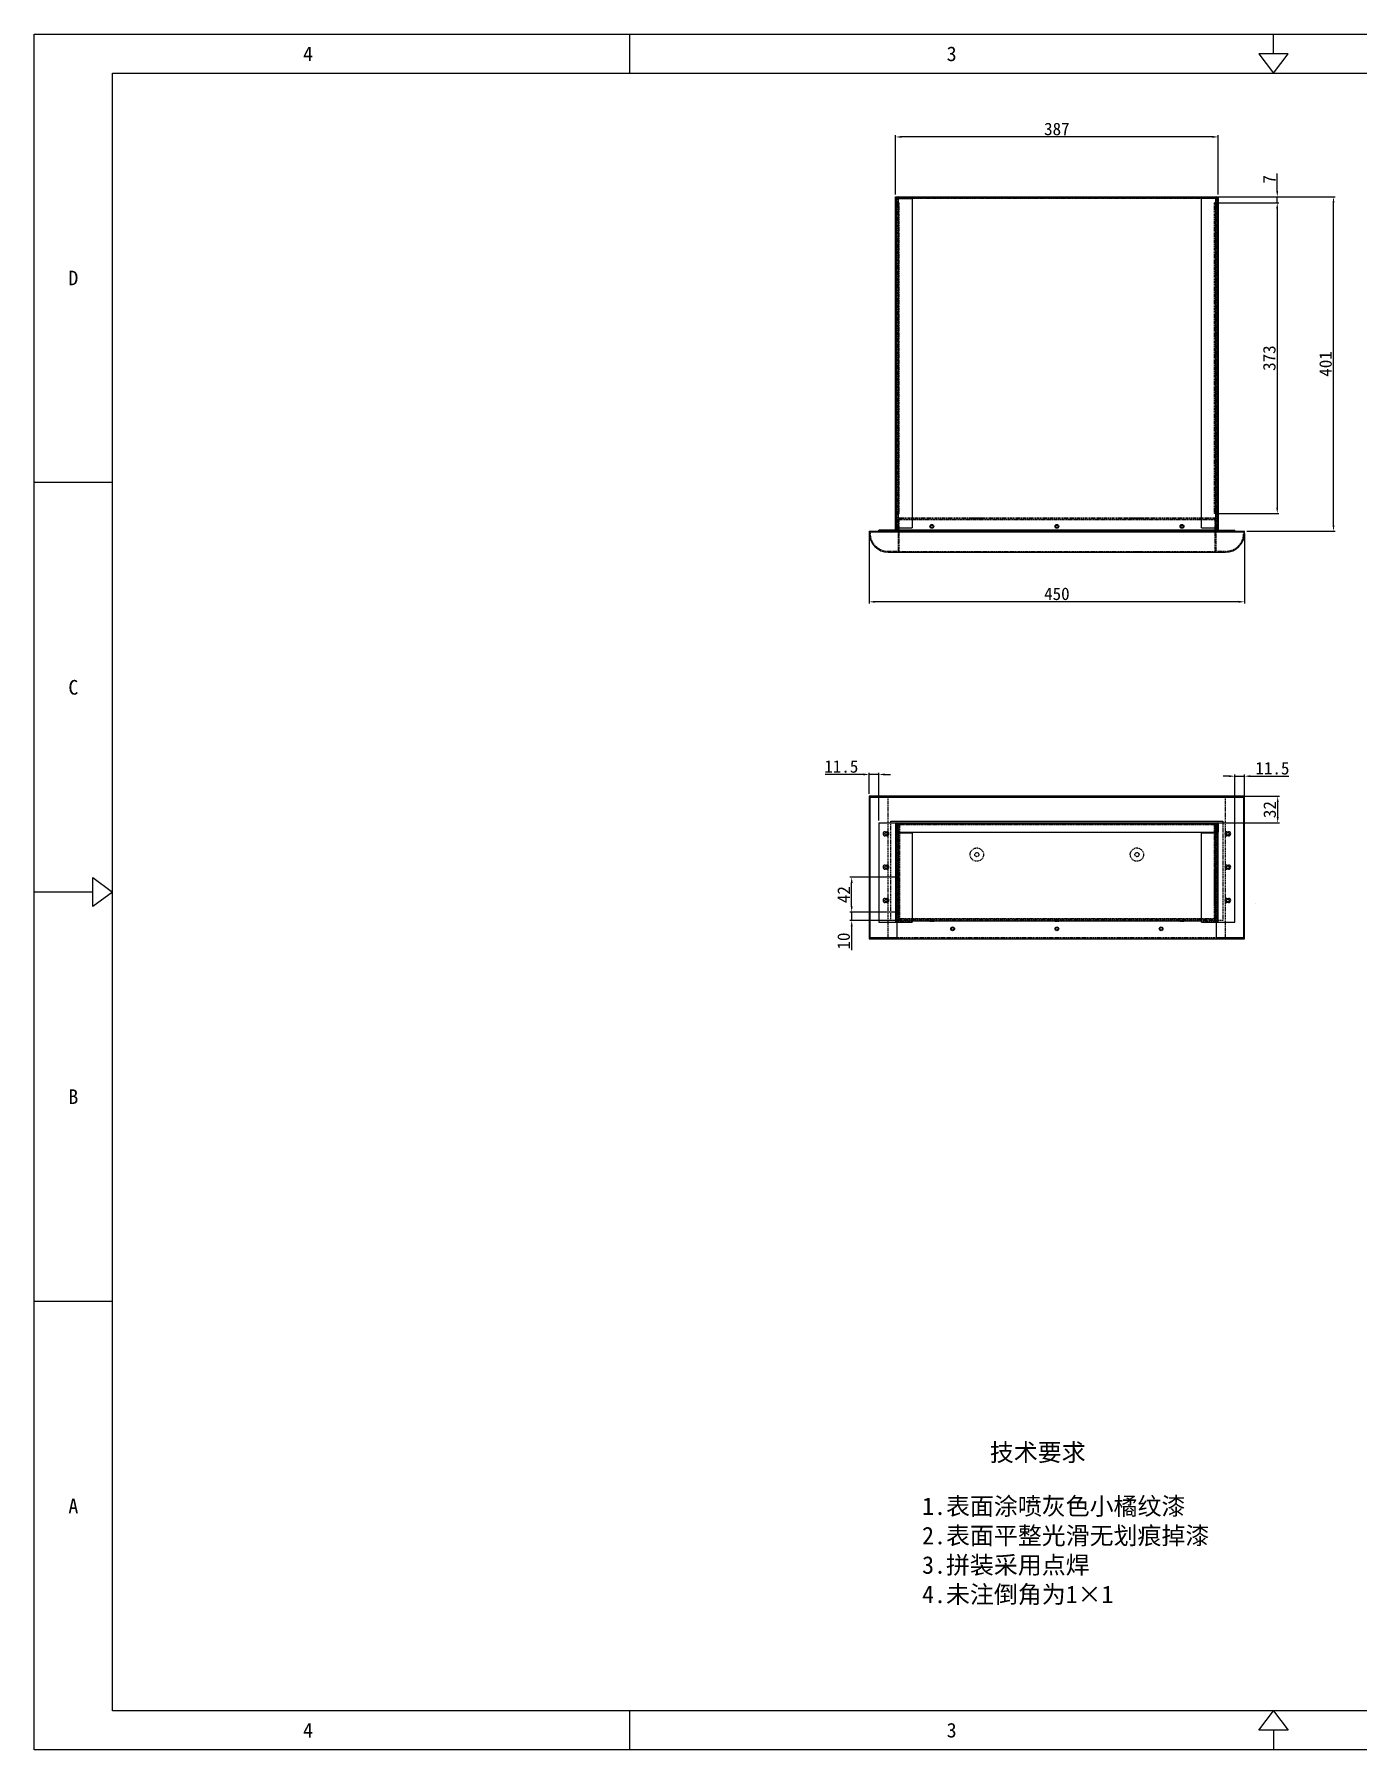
# Model space of a CAD drawing. Header units: millimetres. Extents: x 13106 to 40242, y 18888 to 28426.
# Drawn here: x 21144 to 22731, y 18888 to 20946 of the extents above; entities that cross this region are included whole.
import ezdxf
from ezdxf.enums import TextEntityAlignment as Align

# ---------------------------------------------------------------- set-up
doc = ezdxf.new("R2010")
doc.units = ezdxf.units.MM
doc.header["$PDSIZE"] = -1
doc.linetypes.add('HIDDEN', pattern=[1.905, 1.27, -0.635])
for name, color, linetype in [('02___PRT_ALL_AXES', 7, 'Continuous'), ('DEFAULT_2', 8, 'HIDDEN'), ('print', 30, 'Continuous')]:
    doc.layers.add(name, color=color, linetype=linetype)
doc.layers.add('dim', color=2, linetype='Continuous', lineweight=9)
doc.styles.add('Dartop', font='')
doc.styles.add('hzHT', font='simhei.ttf')
doc.styles.get('Dartop').set_extended_font_data('FangSong_GB2312')
doc.dimstyles.new('3', dxfattribs={"dimtxt": 15, "dimasz": 7, "dimexe": 2, "dimexo": 3, "dimgap": 2, "dimtad": 1, "dimzin": 9, "dimdsep": 46, "dimtxsty": 'Standard', "dimcen": 1, "dimadec": 1, "dimazin": 2, "dimtfac": 0.5, "dimtmove": 0, "dimatfit": 3, "dimfxl": 0, "dimtolj": 1, "dimlwd": 9, "dimlwe": 9, "dimarcsym": 0})

# ---------------------------------------------------------------- blocks, each defined once
blk = doc.blocks.new('*D328')
at = {"layer": 'Defpoints', "color": 0, "lineweight": 9, "transparency": 16777216}
for p in [(22176.7, 20823.3), (22176.7, 20751.4), (22563.7, 20751.4)]:
    blk.add_point(p, dxfattribs=at)
at = {"layer": 'dim', "color": 0, "lineweight": 9, "transparency": 16777216}
for p, q in [((22176.7, 20754.4), (22176.7, 20825.3)), ((22556.7, 20823.3), (22183.7, 20823.3)), ((22563.7, 20754.4), (22563.7, 20825.3))]:
    blk.add_line(p, q, dxfattribs=at)
for points in [[(22183.7, 20824.5), (22183.7, 20822.2), (22176.7, 20823.3)], [(22556.7, 20824.5), (22556.7, 20822.2), (22563.7, 20823.3)]]:
    blk.add_solid(points, dxfattribs=at)
at = {"layer": 'dim', "color": 0, "lineweight": 9, "transparency": 16777216, "insert": (22370.2, 20832.8), "char_height": 15, "attachment_point": 5}
blk.add_mtext('\\A1;387', dxfattribs=at)
blk = doc.blocks.new('*D329')
at = {"layer": 'Defpoints', "color": 0, "lineweight": 9, "transparency": 16777216}
for p in [(22563.7, 20751.4), (22702, 20751.4), (22595.2, 20350.4)]:
    blk.add_point(p, dxfattribs=at)
at = {"layer": 'dim', "color": 0, "lineweight": 9, "transparency": 16777216}
for p, q in [((22566.7, 20751.4), (22704, 20751.4)), ((22702, 20357.4), (22702, 20744.4)), ((22598.2, 20350.4), (22704, 20350.4))]:
    blk.add_line(p, q, dxfattribs=at)
for points in [[(22700.8, 20744.4), (22703.1, 20744.4), (22702, 20751.4)], [(22700.8, 20357.4), (22703.1, 20357.4), (22702, 20350.4)]]:
    blk.add_solid(points, dxfattribs=at)
at = {"layer": 'dim', "color": 0, "lineweight": 9, "transparency": 16777216, "insert": (22692.5, 20550.9), "char_height": 15, "attachment_point": 5, "rotation": 90}
blk.add_mtext('\\A1;401', dxfattribs=at)
blk = doc.blocks.new('*D330')
at = {"layer": 'Defpoints', "color": 0, "lineweight": 9, "transparency": 16777216}
for p in [(22145.2, 20350.4), (22595.2, 20350.4), (22145.2, 20265.5)]:
    blk.add_point(p, dxfattribs=at)
at = {"layer": 'dim', "color": 0, "lineweight": 9, "transparency": 16777216}
for p, q in [((22145.2, 20347.4), (22145.2, 20263.5)), ((22595.2, 20347.4), (22595.2, 20263.5)), ((22588.2, 20265.5), (22152.2, 20265.5))]:
    blk.add_line(p, q, dxfattribs=at)
for points in [[(22152.2, 20266.7), (22152.2, 20264.3), (22145.2, 20265.5)], [(22588.2, 20266.7), (22588.2, 20264.3), (22595.2, 20265.5)]]:
    blk.add_solid(points, dxfattribs=at)
at = {"layer": 'dim', "color": 0, "lineweight": 9, "transparency": 16777216, "insert": (22370.2, 20275), "char_height": 15, "attachment_point": 5}
blk.add_mtext('\\A1;450', dxfattribs=at)
blk = doc.blocks.new('*D333')
at = {"layer": 'Defpoints', "color": 0, "lineweight": 9, "transparency": 16777216}
for p in [(22581.3, 20032.1), (22635, 20032.1), (22578.6, 20000.1)]:
    blk.add_point(p, dxfattribs=at)
at = {"layer": 'dim', "color": 0, "lineweight": 9, "transparency": 16777216}
for p, q in [((22584.3, 20032.1), (22637, 20032.1)), ((22635, 20007.1), (22635, 20025.1)), ((22581.6, 20000.1), (22637, 20000.1))]:
    blk.add_line(p, q, dxfattribs=at)
for points in [[(22633.9, 20025.1), (22636.2, 20025.1), (22635, 20032.1)], [(22633.9, 20007.1), (22636.2, 20007.1), (22635, 20000.1)]]:
    blk.add_solid(points, dxfattribs=at)
at = {"layer": 'dim', "color": 0, "lineweight": 9, "transparency": 16777216, "insert": (22625.5, 20016.1), "char_height": 15, "attachment_point": 5, "rotation": 90}
blk.add_mtext('\\A1;32', dxfattribs=at)
blk = doc.blocks.new('*D334')
at = {"layer": 'Defpoints', "color": 0, "lineweight": 9, "transparency": 16777216}
for p in [(22595.2, 20056.2), (22583.7, 19992.2), (22595.2, 19990.7)]:
    blk.add_point(p, dxfattribs=at)
at = {"layer": 'dim', "color": 0, "lineweight": 9, "transparency": 16777216}
for p, q in [((22576.7, 20056.2), (22569.7, 20056.2)), ((22583.7, 19995.2), (22583.7, 20058.2)), ((22583.7, 20056.2), (22595.2, 20056.2)), ((22595.2, 19993.7), (22595.2, 20058.2)), ((22602.2, 20056.2), (22648.2, 20056.2))]:
    blk.add_line(p, q, dxfattribs=at)
for points in [[(22576.7, 20057.4), (22576.7, 20055.1), (22583.7, 20056.2)], [(22602.2, 20057.4), (22602.2, 20055.1), (22595.2, 20056.2)]]:
    blk.add_solid(points, dxfattribs=at)
at = {"layer": 'dim', "color": 0, "lineweight": 9, "transparency": 16777216, "insert": (22628.7, 20065.7), "char_height": 15, "attachment_point": 5}
blk.add_mtext('\\A1;11.5', dxfattribs=at)
blk = doc.blocks.new('*D335')
at = {"layer": 'Defpoints', "color": 0, "lineweight": 9, "transparency": 16777216}
for p in [(22145.2, 20058.3), (22145.2, 20032.1), (22156.7, 20000.1)]:
    blk.add_point(p, dxfattribs=at)
at = {"layer": 'dim', "color": 0, "lineweight": 9, "transparency": 16777216}
for p, q in [((22138.2, 20058.3), (22092.2, 20058.3)), ((22145.2, 20035.1), (22145.2, 20060.3)), ((22156.7, 20058.3), (22145.2, 20058.3)), ((22156.7, 20003.1), (22156.7, 20060.3)), ((22163.7, 20058.3), (22170.7, 20058.3))]:
    blk.add_line(p, q, dxfattribs=at)
for points in [[(22138.2, 20059.5), (22138.2, 20057.1), (22145.2, 20058.3)], [(22163.7, 20059.5), (22163.7, 20057.1), (22156.7, 20058.3)]]:
    blk.add_solid(points, dxfattribs=at)
at = {"layer": 'dim', "color": 0, "lineweight": 9, "transparency": 16777216, "insert": (22111.7, 20067.8), "char_height": 15, "attachment_point": 5}
blk.add_mtext('\\A1;11.5', dxfattribs=at)
blk = doc.blocks.new('*D342')
at = {"layer": 'Defpoints', "color": 0, "lineweight": 9, "transparency": 16777216}
for p in [(22559.2, 20751.4), (22634.5, 20751.4), (22559.2, 20744.4)]:
    blk.add_point(p, dxfattribs=at)
at = {"layer": 'dim', "color": 0, "lineweight": 9, "transparency": 16777216}
for p, q in [((22634.5, 20758.4), (22634.5, 20779.4)), ((22562.2, 20751.4), (22636.5, 20751.4)), ((22634.5, 20744.4), (22634.5, 20751.4)), ((22562.2, 20744.4), (22636.5, 20744.4)), ((22634.5, 20737.4), (22634.5, 20730.4))]:
    blk.add_line(p, q, dxfattribs=at)
for points in [[(22633.3, 20758.4), (22635.6, 20758.4), (22634.5, 20751.4)], [(22633.3, 20737.4), (22635.6, 20737.4), (22634.5, 20744.4)]]:
    blk.add_solid(points, dxfattribs=at)
at = {"layer": 'dim', "color": 0, "lineweight": 9, "transparency": 16777216, "insert": (22625, 20772.4), "char_height": 15, "attachment_point": 5, "rotation": 90}
blk.add_mtext('\\A1;7', dxfattribs=at)
blk = doc.blocks.new('*D343')
at = {"layer": 'Defpoints', "color": 0, "lineweight": 9, "transparency": 16777216}
for p in [(22559.2, 20744.4), (22559.2, 20371.4), (22634.5, 20371.4)]:
    blk.add_point(p, dxfattribs=at)
at = {"layer": 'dim', "color": 0, "lineweight": 9, "transparency": 16777216}
for p, q in [((22562.2, 20744.4), (22636.5, 20744.4)), ((22634.5, 20737.4), (22634.5, 20378.4)), ((22562.2, 20371.4), (22636.5, 20371.4))]:
    blk.add_line(p, q, dxfattribs=at)
for points in [[(22633.3, 20737.4), (22635.6, 20737.4), (22634.5, 20744.4)], [(22633.3, 20378.4), (22635.6, 20378.4), (22634.5, 20371.4)]]:
    blk.add_solid(points, dxfattribs=at)
at = {"layer": 'dim', "color": 0, "lineweight": 9, "transparency": 16777216, "insert": (22625, 20557.9), "char_height": 15, "attachment_point": 5, "rotation": 90}
blk.add_mtext('\\A1;373', dxfattribs=at)
blk = doc.blocks.new('*D344')
at = {"layer": 'Defpoints', "color": 0, "lineweight": 9, "transparency": 16777216}
for p in [(22124.1, 19893.1), (22180.7, 19893.1), (22178.2, 19883.1)]:
    blk.add_point(p, dxfattribs=at)
at = {"layer": 'dim', "color": 0, "lineweight": 9, "transparency": 16777216}
for p, q in [((22124.1, 19900.1), (22124.1, 19907.1)), ((22177.7, 19893.1), (22122.1, 19893.1)), ((22124.1, 19893.1), (22124.1, 19883.1)), ((22175.2, 19883.1), (22122.1, 19883.1)), ((22124.1, 19876.1), (22124.1, 19847.6))]:
    blk.add_line(p, q, dxfattribs=at)
for points in [[(22123, 19900.1), (22125.3, 19900.1), (22124.1, 19893.1)], [(22123, 19876.1), (22125.3, 19876.1), (22124.1, 19883.1)]]:
    blk.add_solid(points, dxfattribs=at)
at = {"layer": 'dim', "color": 0, "lineweight": 9, "transparency": 16777216, "insert": (22114.6, 19858.4), "char_height": 15, "attachment_point": 5, "rotation": 90}
blk.add_mtext('\\A1;10', dxfattribs=at)
blk = doc.blocks.new('*D345')
at = {"layer": 'Defpoints', "color": 0, "lineweight": 9, "transparency": 16777216}
for p in [(22124.1, 19935.1), (22181.2, 19935.1), (22181.2, 19893.1)]:
    blk.add_point(p, dxfattribs=at)
at = {"layer": 'dim', "color": 0, "lineweight": 9, "transparency": 16777216}
for p, q in [((22178.2, 19935.1), (22122.1, 19935.1)), ((22124.1, 19900.1), (22124.1, 19928.1)), ((22178.2, 19893.1), (22122.1, 19893.1))]:
    blk.add_line(p, q, dxfattribs=at)
for points in [[(22123, 19928.1), (22125.3, 19928.1), (22124.1, 19935.1)], [(22123, 19900.1), (22125.3, 19900.1), (22124.1, 19893.1)]]:
    blk.add_solid(points, dxfattribs=at)
at = {"layer": 'dim', "color": 0, "lineweight": 9, "transparency": 16777216, "insert": (22114.6, 19914.1), "char_height": 15, "attachment_point": 5, "rotation": 90}
blk.add_mtext('\\A1;42', dxfattribs=at)

msp = doc.modelspace()

# ---------------------------------------------------------------- linework, layer by layer
at = {"color": 0}
for p, q in [((21858.071, 20899.705), (21858.071, 20946.488)), ((22629.993, 20923.097), (22629.993, 20946.488)), ((21237.516, 18934.813), (21237.516, 20899.705)), ((21237.516, 20899.705), (24022.47, 20899.705)), ((21237.516, 20408.482), (21143.949, 20408.482)), ((21214.124, 19917.259), (21143.949, 19917.259)), ((21237.516, 19426.036), (21143.949, 19426.036)), ((24022.47, 18934.813), (21237.516, 18934.813)), ((21858.071, 18888.03), (21858.071, 18934.813)), ((22629.993, 18911.422), (22629.993, 18888.03))]:
    msp.add_line(p, q, dxfattribs=at)
at = {"color": 3, "linetype": 'Continuous'}
for p, q in [((22176.725, 20352.434), (22176.725, 20751.434)), ((22178.725, 20751.153), (22178.725, 20751.434)), ((22179.725, 20750.434), (22560.725, 20750.434)), ((22561.725, 20751.153), (22561.725, 20751.434)), ((22563.725, 20751.434), (22563.725, 20352.434)), ((22145.225, 20350.434), (22595.225, 20350.434)), ((22178.725, 20351.434), (22178.725, 20354.434)), ((22561.725, 20351.434), (22178.725, 20351.434)), ((22561.725, 20351.434), (22561.725, 20354.434)), ((22145.225, 20032.109), (22145.225, 19861.109)), ((22595.225, 20032.109), (22145.225, 20032.109)), ((22595.225, 19861.109), (22595.225, 20032.109)), ((22171.225, 20000.109), (22171.225, 20002.109)), ((22171.225, 20002.109), (22569.225, 20002.109)), ((22176.725, 19999.109), (22176.725, 19989.109)), ((22178.725, 19999.109), (22178.725, 19988.109)), ((22561.725, 19988.109), (22561.725, 19999.109)), ((22563.725, 19999.109), (22563.725, 19989.109)), ((22569.225, 20002.109), (22569.225, 20000.109)), ((22178.725, 19861.109), (22178.725, 19881.109)), ((22543.725, 19882.109), (22196.725, 19882.109)), ((22561.725, 19861.109), (22561.725, 19881.109)), ((22178.725, 19862.109), (22145.225, 19862.109)), ((22145.225, 19861.109), (22595.225, 19861.109)), ((22595.225, 19862.109), (22561.725, 19862.109))]:
    msp.add_line(p, q, dxfattribs=at)
at = {"color": 7, "linetype": 'Continuous'}
for p, q in [((22176.725, 20751.434), (22563.725, 20751.434)), ((22177.725, 20352.434), (22177.725, 20751.434)), ((22177.725, 20749.434), (22196.725, 20749.434)), ((22179.725, 20751.434), (22179.725, 20750.434)), ((22179.725, 20749.434), (22179.725, 20354.434)), ((22196.725, 20751.434), (22196.725, 20750.434)), ((22196.725, 20749.434), (22196.725, 20354.434)), ((22543.725, 20751.434), (22543.725, 20750.434)), ((22543.725, 20354.434), (22543.725, 20749.434)), ((22562.725, 20749.434), (22543.725, 20749.434)), ((22560.725, 20751.434), (22560.725, 20750.434)), ((22560.725, 20354.434), (22560.725, 20749.434)), ((22562.725, 20352.434), (22562.725, 20751.434)), ((22145.225, 20350.434), (22145.225, 20347.894)), ((22145.225, 20349.434), (22595.225, 20349.434)), ((22156.725, 20350.434), (22156.725, 20351.434)), ((22176.725, 20351.434), (22156.725, 20351.434)), ((22176.725, 20352.434), (22178.725, 20352.434)), ((22176.725, 20350.434), (22176.725, 20351.434)), ((22177.725, 20354.434), (22196.725, 20354.434)), ((22178.725, 20351.434), (22178.725, 20350.434)), ((22543.725, 20354.434), (22562.725, 20354.434)), ((22561.725, 20352.434), (22563.725, 20352.434)), ((22561.725, 20351.434), (22561.725, 20350.434)), ((22563.725, 20351.434), (22583.725, 20351.434)), ((22563.725, 20350.434), (22563.725, 20351.434)), ((22583.725, 20350.434), (22583.725, 20351.434)), ((22595.225, 20347.894), (22595.225, 20350.434)), ((22168.085, 20325.034), (22572.365, 20325.034)), ((22145.225, 20031.109), (22595.225, 20031.109)), ((22146.225, 19862.109), (22146.225, 20032.109)), ((22594.225, 19862.109), (22594.225, 20032.109)), ((22156.725, 20000.109), (22156.725, 19881.109)), ((22156.725, 20000.109), (22583.725, 20000.109)), ((22164.225, 19989.609), (22166.225, 19989.609)), ((22176.725, 20000.109), (22176.725, 19999.109)), ((22176.725, 19999.109), (22563.725, 19999.109)), ((22176.725, 19989.109), (22176.725, 19881.109)), ((22176.725, 19989.109), (22177.725, 19989.109)), ((22177.725, 19999.109), (22177.725, 19881.109)), ((22177.725, 19988.109), (22196.725, 19988.109)), ((22178.725, 20000.109), (22178.725, 19999.109)), ((22178.725, 19989.109), (22561.725, 19989.109)), ((22179.725, 19988.109), (22179.725, 19881.109)), ((22196.725, 19988.109), (22196.725, 19881.109)), ((22543.725, 19988.109), (22562.725, 19988.109)), ((22543.725, 19881.109), (22543.725, 19988.109)), ((22560.725, 19881.109), (22560.725, 19988.109)), ((22561.725, 20000.109), (22561.725, 19999.109)), ((22562.725, 19881.109), (22562.725, 19999.109)), ((22563.725, 19989.109), (22562.725, 19989.109)), ((22563.725, 19999.109), (22563.725, 20000.109)), ((22563.725, 19881.109), (22563.725, 19989.109)), ((22583.725, 19881.109), (22583.725, 20000.109)), ((22166.225, 19984.609), (22164.225, 19984.609)), ((22164.225, 19949.609), (22166.225, 19949.609)), ((22166.225, 19944.609), (22164.225, 19944.609)), ((22164.225, 19909.609), (22166.225, 19909.609)), ((22166.225, 19904.609), (22164.225, 19904.609)), ((22156.725, 19881.109), (22196.725, 19881.109)), ((22543.725, 19881.109), (22583.725, 19881.109))]:
    msp.add_line(p, q, dxfattribs=at)
at = {"color": 0}
for points in [[(22629.993, 20899.705), (22647.536, 20923.097), (22612.449, 20923.097), (22629.993, 20899.705)], [(21237.516, 19917.259), (21214.124, 19899.716), (21214.124, 19934.803), (21237.516, 19917.259)], [(22629.993, 18934.813), (22647.536, 18911.422), (22612.449, 18911.422), (22629.993, 18934.813)]]:
    msp.add_lwpolyline(points, close=True, dxfattribs=at)
at = {"color": 7, "linetype": 'Continuous'}
for centre in [(22220.225, 20356.034), (22370.225, 20356.034), (22520.225, 20356.034)]:
    msp.add_circle(centre, 1.5, dxfattribs=at)
for centre, radius, start, end in [((22179.725, 20749.434), 2, 90, 180), ((22560.725, 20749.434), 2, 0, 90), ((22168.085, 20347.894), 22.86, 180, 270), ((22176.725, 20352.434), 1, 270, 0), ((22563.725, 20352.434), 1, 180, 270), ((22572.365, 20347.894), 22.86, 270, 0), ((22164.225, 19987.109), 2.5, 90, 270), ((22166.225, 19987.109), 2.5, 270, 90), ((22164.225, 19947.109), 2.5, 90, 270), ((22166.225, 19947.109), 2.5, 270, 90), ((22164.225, 19907.109), 2.5, 90, 270), ((22166.225, 19907.109), 2.5, 270, 90)]:
    msp.add_arc(centre, radius, start, end, dxfattribs=at)
at = {"color": 3, "linetype": 'Continuous'}
for centre, radius, start, end in [((22179.725, 20749.434), 1, 90, 180), ((22560.725, 20749.434), 1, 0, 90), ((22176.725, 20352.434), 2, 270, 0), ((22563.725, 20352.434), 2, 180, 270), ((22177.725, 19999.109), 1, 0, 180), ((22562.725, 19999.109), 1, 0, 180)]:
    msp.add_arc(centre, radius, start, end, dxfattribs=at)
at = {"layer": '02___PRT_ALL_AXES', "color": 8, "linetype": 'HIDDEN'}
for p, q in [((22177.725, 20353.784), (22177.725, 20358.284)), ((22177.725, 20358.284), (22178.725, 20358.284)), ((22178.725, 20353.784), (22178.725, 20358.284)), ((22282.225, 20366.034), (22266.225, 20366.034)), ((22266.225, 20365.034), (22266.225, 20366.034)), ((22282.225, 20365.034), (22266.225, 20365.034)), ((22282.225, 20365.034), (22282.225, 20366.034)), ((22474.225, 20366.034), (22458.225, 20366.034)), ((22458.225, 20365.034), (22458.225, 20366.034)), ((22474.225, 20365.034), (22458.225, 20365.034)), ((22474.225, 20365.034), (22474.225, 20366.034)), ((22561.725, 20358.284), (22562.725, 20358.284)), ((22561.725, 20353.784), (22561.725, 20358.284)), ((22562.725, 20353.784), (22562.725, 20358.284)), ((22163.725, 20350.434), (22163.725, 20349.434)), ((22166.725, 20350.434), (22163.725, 20350.434)), ((22166.725, 20349.434), (22163.725, 20349.434)), ((22166.725, 20350.434), (22166.725, 20349.434)), ((22178.725, 20356.034), (22177.725, 20356.034)), ((22177.725, 20353.784), (22178.725, 20353.784)), ((22247.475, 20351.434), (22242.975, 20351.434)), ((22242.975, 20350.434), (22242.975, 20351.434)), ((22243.725, 20350.434), (22242.975, 20350.434)), ((22246.725, 20350.434), (22243.725, 20350.434)), ((22243.725, 20350.434), (22243.725, 20349.434)), ((22246.725, 20349.434), (22243.725, 20349.434)), ((22245.225, 20351.434), (22245.225, 20350.434)), ((22247.475, 20350.434), (22246.725, 20350.434)), ((22246.725, 20350.434), (22246.725, 20349.434)), ((22247.475, 20350.434), (22247.475, 20351.434)), ((22372.475, 20351.434), (22367.975, 20351.434)), ((22367.975, 20350.434), (22367.975, 20351.434)), ((22368.725, 20350.434), (22367.975, 20350.434)), ((22371.725, 20350.434), (22368.725, 20350.434)), ((22368.725, 20350.434), (22368.725, 20349.434)), ((22371.725, 20349.434), (22368.725, 20349.434)), ((22370.225, 20351.434), (22370.225, 20350.434)), ((22372.475, 20350.434), (22371.725, 20350.434)), ((22371.725, 20350.434), (22371.725, 20349.434)), ((22372.475, 20350.434), (22372.475, 20351.434)), ((22497.475, 20351.434), (22492.975, 20351.434)), ((22492.975, 20350.434), (22492.975, 20351.434)), ((22493.725, 20350.434), (22492.975, 20350.434)), ((22496.725, 20350.434), (22493.725, 20350.434)), ((22493.725, 20350.434), (22493.725, 20349.434)), ((22496.725, 20349.434), (22493.725, 20349.434)), ((22495.225, 20351.434), (22495.225, 20350.434)), ((22497.475, 20350.434), (22496.725, 20350.434)), ((22496.725, 20350.434), (22496.725, 20349.434)), ((22497.475, 20350.434), (22497.475, 20351.434)), ((22561.725, 20353.784), (22562.725, 20353.784)), ((22571.725, 20351.434), (22578.725, 20351.434)), ((22571.725, 20350.434), (22571.725, 20351.434)), ((22578.725, 20350.434), (22571.725, 20350.434)), ((22573.725, 20350.434), (22573.725, 20349.434)), ((22576.725, 20349.434), (22573.725, 20349.434)), ((22574.225, 20350.434), (22574.225, 20351.434)), ((22576.225, 20350.434), (22576.225, 20351.434)), ((22576.725, 20350.434), (22576.725, 20349.434)), ((22578.725, 20350.434), (22578.725, 20351.434)), ((22271.725, 20326.034), (22276.725, 20326.034)), ((22271.725, 20326.034), (22271.725, 20325.034)), ((22271.725, 20325.034), (22276.725, 20325.034)), ((22276.725, 20326.034), (22276.725, 20325.034)), ((22463.725, 20326.034), (22468.725, 20326.034)), ((22463.725, 20326.034), (22463.725, 20325.034)), ((22463.725, 20325.034), (22468.725, 20325.034)), ((22468.725, 20326.034), (22468.725, 20325.034)), ((22177.725, 19940.859), (22177.725, 19945.359)), ((22178.725, 19945.359), (22177.725, 19945.359)), ((22178.725, 19940.859), (22177.725, 19940.859)), ((22178.725, 19940.859), (22178.725, 19945.359)), ((22561.725, 19945.359), (22562.725, 19945.359)), ((22561.725, 19940.86), (22561.725, 19945.359)), ((22561.725, 19943.109), (22562.725, 19943.109)), ((22561.725, 19940.859), (22562.725, 19940.859)), ((22562.725, 19940.86), (22562.725, 19945.359)), ((22217.975, 19883.109), (22217.975, 19882.109)), ((22217.975, 19883.109), (22222.475, 19883.109)), ((22217.975, 19882.109), (22222.475, 19882.109)), ((22222.475, 19883.109), (22222.475, 19882.109)), ((22367.975, 19883.109), (22372.475, 19883.109)), ((22367.975, 19883.109), (22367.975, 19882.109)), ((22367.975, 19882.109), (22372.475, 19882.109)), ((22372.475, 19883.109), (22372.475, 19882.109)), ((22517.975, 19883.109), (22522.475, 19883.109)), ((22517.975, 19883.109), (22517.975, 19882.109)), ((22517.975, 19882.109), (22522.475, 19882.109)), ((22522.475, 19883.109), (22522.475, 19882.109))]:
    msp.add_line(p, q, dxfattribs=at)
at = {"layer": '02___PRT_ALL_AXES', "color": 7, "linetype": 'Continuous'}
for p, q in [((22574.225, 19989.609), (22576.225, 19989.609)), ((22576.225, 19984.609), (22574.225, 19984.609)), ((22574.225, 19949.609), (22576.225, 19949.609)), ((22576.225, 19944.609), (22574.225, 19944.609)), ((22574.225, 19909.609), (22576.225, 19909.609)), ((22576.225, 19904.609), (22574.225, 19904.609))]:
    msp.add_line(p, q, dxfattribs=at)
at = {"layer": '02___PRT_ALL_AXES', "color": 3, "linetype": 'Continuous'}
for centre, radius in [((22220.225, 20356.034), 2.25), ((22370.225, 20356.034), 2.25), ((22520.225, 20356.034), 2.25), ((22165.225, 19987.109), 1.5), ((22575.225, 19987.109), 1.5), ((22165.225, 19947.109), 1.5), ((22575.225, 19947.109), 1.5), ((22165.225, 19907.109), 1.5), ((22575.225, 19907.109), 1.5), ((22245.225, 19873.109), 2.25), ((22245.225, 19873.109), 1.5), ((22370.225, 19873.109), 2.25), ((22370.225, 19873.109), 1.5), ((22495.225, 19873.109), 2.25), ((22495.225, 19873.109), 1.5)]:
    msp.add_circle(centre, radius, dxfattribs=at)
at = {"layer": '02___PRT_ALL_AXES', "color": 8, "linetype": 'HIDDEN'}
for centre, radius in [((22274.225, 19962.109), 8), ((22466.225, 19962.109), 8), ((22274.225, 19962.109), 2.5), ((22466.225, 19962.109), 2.5)]:
    msp.add_circle(centre, radius, dxfattribs=at)
at = {"layer": '02___PRT_ALL_AXES', "color": 7, "linetype": 'Continuous'}
for centre, start, end in [((22574.225, 19987.109), 90, 270), ((22576.225, 19987.109), 270, 90), ((22574.225, 19947.109), 90, 270), ((22576.225, 19947.109), 270, 90), ((22574.225, 19907.109), 90, 270), ((22576.225, 19907.109), 270, 90)]:
    msp.add_arc(centre, 2.5, start, end, dxfattribs=at)
at = {"layer": 'DEFAULT_2', "color": 8, "linetype": 'HIDDEN'}
for p, q in [((22178.725, 20354.434), (22178.725, 20751.153)), ((22179.725, 20750.434), (22178.725, 20750.434)), ((22179.617, 20751.431), (22179.671, 20750.433)), ((22543.725, 20749.434), (22196.725, 20749.434)), ((22560.725, 20750.434), (22561.725, 20750.434)), ((22560.834, 20751.431), (22560.78, 20750.433)), ((22561.725, 20751.153), (22561.725, 20354.434)), ((22178.725, 20744.434), (22181.225, 20744.434)), ((22178.725, 20742.434), (22181.225, 20742.434)), ((22181.225, 20371.434), (22181.225, 20744.434)), ((22559.225, 20371.434), (22559.225, 20744.434)), ((22561.725, 20744.434), (22559.225, 20744.434)), ((22561.725, 20742.434), (22559.225, 20742.434)), ((22178.725, 20373.434), (22181.225, 20373.434)), ((22178.725, 20371.434), (22181.225, 20371.434)), ((22180.725, 20364.034), (22179.725, 20364.034)), ((22180.725, 20364.034), (22180.725, 20326.034)), ((22559.725, 20364.034), (22180.725, 20364.034)), ((22181.725, 20365.034), (22181.725, 20366.034)), ((22558.725, 20366.034), (22181.725, 20366.034)), ((22558.725, 20365.034), (22181.725, 20365.034)), ((22558.725, 20365.034), (22558.725, 20366.034)), ((22561.725, 20373.434), (22559.225, 20373.434)), ((22561.725, 20371.434), (22559.225, 20371.434)), ((22559.725, 20364.034), (22560.725, 20364.034)), ((22559.725, 20364.034), (22559.725, 20326.034)), ((22145.225, 20347.894), (22146.225, 20347.894)), ((22146.225, 20347.894), (22146.225, 20350.434)), ((22161.725, 20350.434), (22161.725, 20351.434)), ((22164.225, 20350.434), (22164.225, 20351.434)), ((22166.225, 20350.434), (22166.225, 20351.434)), ((22168.725, 20350.434), (22168.725, 20351.434)), ((22171.225, 20350.434), (22171.225, 20349.434)), ((22179.725, 20357.534), (22180.725, 20357.534)), ((22180.725, 20356.034), (22179.725, 20356.034)), ((22179.725, 20354.534), (22180.725, 20354.534)), ((22179.725, 20354.434), (22179.725, 20326.034)), ((22559.725, 20357.534), (22560.725, 20357.534)), ((22559.725, 20356.034), (22560.725, 20356.034)), ((22559.725, 20354.534), (22560.725, 20354.534)), ((22560.725, 20354.434), (22560.725, 20326.034)), ((22569.225, 20350.434), (22569.225, 20349.434)), ((22594.225, 20350.434), (22594.225, 20347.894)), ((22595.225, 20347.894), (22594.225, 20347.894)), ((22180.725, 20326.034), (22168.085, 20326.034)), ((22168.085, 20325.034), (22168.085, 20326.034)), ((22180.725, 20326.034), (22559.725, 20326.034)), ((22572.365, 20326.034), (22559.725, 20326.034)), ((22572.365, 20325.034), (22572.365, 20326.034)), ((22168.085, 19862.109), (22168.085, 20032.109)), ((22572.365, 19862.109), (22572.365, 20032.109)), ((22171.225, 19883.109), (22171.225, 20000.109)), ((22177.725, 20000.109), (22177.725, 19999.109)), ((22178.725, 19988.109), (22178.725, 19881.109)), ((22179.725, 19988.109), (22179.725, 19999.109)), ((22180.725, 19999.109), (22180.725, 20000.109)), ((22180.725, 19884.109), (22180.725, 19999.109)), ((22181.725, 19885.109), (22181.725, 19998.109)), ((22181.725, 19998.109), (22558.725, 19998.109)), ((22558.725, 19998.109), (22558.725, 19885.109)), ((22559.725, 19999.109), (22559.725, 20000.109)), ((22559.725, 19999.109), (22559.725, 19884.109)), ((22560.725, 19988.109), (22560.725, 19999.109)), ((22561.725, 19881.109), (22561.725, 19988.109)), ((22562.725, 19999.109), (22562.725, 20000.109)), ((22569.225, 20000.109), (22569.225, 19883.109)), ((22178.725, 19935.109), (22181.225, 19935.109)), ((22178.725, 19933.109), (22181.225, 19933.109)), ((22180.725, 19944.609), (22179.725, 19944.609)), ((22180.725, 19941.609), (22179.725, 19941.609)), ((22181.225, 19893.109), (22181.225, 19935.109)), ((22561.725, 19945.109), (22559.225, 19945.109)), ((22559.225, 19903.109), (22559.225, 19945.109)), ((22561.725, 19943.109), (22559.225, 19943.109)), ((22559.725, 19944.609), (22560.725, 19944.609)), ((22559.725, 19941.609), (22560.725, 19941.609)), ((22178.725, 19895.109), (22181.225, 19895.109)), ((22178.725, 19893.109), (22181.225, 19893.109)), ((22558.725, 19885.109), (22181.725, 19885.109)), ((22561.725, 19905.109), (22559.225, 19905.109)), ((22561.725, 19903.109), (22559.225, 19903.109)), ((22569.225, 19883.109), (22171.225, 19883.109)), ((22196.725, 19882.109), (22178.725, 19882.109)), ((22179.617, 19881.112), (22179.671, 19882.111)), ((22180.725, 19884.109), (22179.725, 19884.109)), ((22180.725, 19884.109), (22180.725, 19883.109)), ((22559.725, 19884.109), (22180.725, 19884.109)), ((22218.725, 19884.109), (22218.725, 19883.109)), ((22221.725, 19884.109), (22221.725, 19883.109)), ((22368.725, 19884.109), (22368.725, 19883.109)), ((22371.725, 19884.109), (22371.725, 19883.109)), ((22518.725, 19884.109), (22518.725, 19883.109)), ((22521.725, 19884.109), (22521.725, 19883.109)), ((22561.725, 19882.109), (22543.725, 19882.109)), ((22559.725, 19884.109), (22560.725, 19884.109)), ((22559.725, 19884.109), (22559.725, 19883.109)), ((22560.834, 19881.112), (22560.78, 19882.111)), ((22168.085, 19861.109), (22168.085, 19862.109)), ((22561.725, 19862.109), (22178.725, 19862.109)), ((22572.365, 19861.109), (22572.365, 19862.109))]:
    msp.add_line(p, q, dxfattribs=at)
for centre, radius, start, end in [((22181.725, 20364.034), 2, 90, 180), ((22181.725, 20364.034), 1, 90, 180), ((22558.725, 20364.034), 2, 0, 90), ((22558.725, 20364.034), 1, 0, 90), ((22168.085, 20347.894), 21.86, 180, 270), ((22572.365, 20347.894), 21.86, 270, 0), ((22179.725, 19883.109), 2, 180, 270), ((22179.725, 19883.109), 1, 180, 270), ((22560.725, 19883.109), 2, 270, 0), ((22560.725, 19883.109), 1, 270, 0)]:
    msp.add_arc(centre, radius, start, end, dxfattribs=at)
for points, knots in [([(22180.725, 20364.034), (22180.807, 20364.29), (22180.925, 20364.662), (22181.093, 20365.134), (22181.215, 20365.434), (22181.338, 20365.684), (22181.475, 20365.903), (22181.628, 20366.034), (22181.725, 20366.034)], [0, 0, 0, 0, 0.35085223, 0.5110664, 0.65392222, 0.77522264, 0.87245002, 1, 1, 1, 1]), ([(22180.725, 20364.034), (22180.807, 20364.163), (22180.965, 20364.408), (22181.24, 20364.788), (22181.532, 20365.034), (22181.725, 20365.034)], [0, 0, 0, 0, 0.31608218, 0.59930129, 1, 1, 1, 1]), ([(22559.725, 20364.034), (22559.644, 20364.29), (22559.526, 20364.662), (22559.357, 20365.134), (22559.236, 20365.434), (22559.112, 20365.684), (22558.975, 20365.903), (22558.823, 20366.034), (22558.725, 20366.034)], [0, 0, 0, 0, 0.35085223, 0.5110664, 0.65392222, 0.77522264, 0.87245002, 1, 1, 1, 1]), ([(22559.725, 20364.034), (22559.643, 20364.163), (22559.486, 20364.408), (22559.211, 20364.788), (22558.918, 20365.034), (22558.725, 20365.034)], [0, 0, 0, 0, 0.31608218, 0.59930129, 1, 1, 1, 1]), ([(22179.725, 19999.109), (22179.725, 19999.012), (22179.856, 19998.86), (22180.075, 19998.723), (22180.325, 19998.599), (22180.626, 19998.478), (22181.097, 19998.309), (22181.47, 19998.191), (22181.725, 19998.109)], [0, 0, 0, 0, 0.12754998, 0.22477736, 0.34607778, 0.4889336, 0.64914777, 1, 1, 1, 1]), ([(22180.725, 20000.109), (22180.823, 20000.109), (22180.975, 19999.978), (22181.112, 19999.76), (22181.236, 19999.51), (22181.357, 19999.209), (22181.526, 19998.738), (22181.644, 19998.365), (22181.725, 19998.109)], [0, 0, 0, 0, 0.12754998, 0.22477736, 0.34607778, 0.4889336, 0.64914777, 1, 1, 1, 1]), ([(22180.725, 19999.109), (22180.725, 19998.916), (22180.971, 19998.624), (22181.351, 19998.349), (22181.597, 19998.191), (22181.725, 19998.109)], [0, 0, 0, 0, 0.40069871, 0.68391782, 1, 1, 1, 1]), ([(22180.725, 19999.109), (22180.918, 19999.109), (22181.211, 19998.864), (22181.486, 19998.484), (22181.643, 19998.238), (22181.725, 19998.109)], [0, 0, 0, 0, 0.40069871, 0.68391782, 1, 1, 1, 1]), ([(22559.725, 20000.109), (22559.628, 20000.109), (22559.475, 19999.978), (22559.338, 19999.76), (22559.215, 19999.51), (22559.093, 19999.209), (22558.925, 19998.738), (22558.807, 19998.365), (22558.725, 19998.109)], [0, 0, 0, 0, 0.12754998, 0.22477736, 0.34607778, 0.4889336, 0.64914777, 1, 1, 1, 1]), ([(22560.725, 19999.109), (22560.725, 19999.012), (22560.594, 19998.86), (22560.376, 19998.723), (22560.125, 19998.599), (22559.825, 19998.478), (22559.354, 19998.309), (22558.981, 19998.191), (22558.725, 19998.109)], [0, 0, 0, 0, 0.12754998, 0.22477736, 0.34607778, 0.4889336, 0.64914777, 1, 1, 1, 1]), ([(22559.725, 19999.109), (22559.532, 19999.109), (22559.24, 19998.864), (22558.965, 19998.484), (22558.807, 19998.238), (22558.725, 19998.109)], [0, 0, 0, 0, 0.40069871, 0.68391782, 1, 1, 1, 1]), ([(22559.725, 19999.109), (22559.725, 19998.916), (22559.479, 19998.624), (22559.1, 19998.349), (22558.854, 19998.191), (22558.725, 19998.109)], [0, 0, 0, 0, 0.40069871, 0.68391782, 1, 1, 1, 1]), ([(22179.725, 19884.109), (22179.725, 19884.207), (22179.856, 19884.359), (22180.075, 19884.496), (22180.325, 19884.62), (22180.626, 19884.741), (22181.097, 19884.91), (22181.47, 19885.028), (22181.725, 19885.109)], [0, 0, 0, 0, 0.12754998, 0.22477736, 0.34607778, 0.4889336, 0.64914777, 1, 1, 1, 1]), ([(22180.725, 19883.109), (22180.823, 19883.109), (22180.975, 19883.241), (22181.112, 19883.459), (22181.236, 19883.709), (22181.357, 19884.01), (22181.526, 19884.481), (22181.644, 19884.854), (22181.725, 19885.109)], [0, 0, 0, 0, 0.12754998, 0.22477736, 0.34607778, 0.4889336, 0.64914777, 1, 1, 1, 1]), ([(22180.725, 19884.109), (22180.725, 19884.303), (22180.971, 19884.595), (22181.351, 19884.87), (22181.597, 19885.028), (22181.725, 19885.109)], [0, 0, 0, 0, 0.40069871, 0.68391782, 1, 1, 1, 1]), ([(22180.725, 19884.109), (22180.918, 19884.109), (22181.211, 19884.355), (22181.486, 19884.735), (22181.643, 19884.981), (22181.725, 19885.109)], [0, 0, 0, 0, 0.40069871, 0.68391782, 1, 1, 1, 1]), ([(22559.725, 19883.109), (22559.628, 19883.109), (22559.475, 19883.241), (22559.338, 19883.459), (22559.215, 19883.709), (22559.093, 19884.01), (22558.925, 19884.481), (22558.807, 19884.854), (22558.725, 19885.109)], [0, 0, 0, 0, 0.12754998, 0.22477736, 0.34607778, 0.4889336, 0.64914777, 1, 1, 1, 1]), ([(22560.725, 19884.109), (22560.725, 19884.207), (22560.594, 19884.359), (22560.376, 19884.496), (22560.125, 19884.62), (22559.825, 19884.741), (22559.354, 19884.91), (22558.981, 19885.028), (22558.725, 19885.109)], [0, 0, 0, 0, 0.12754998, 0.22477736, 0.34607778, 0.4889336, 0.64914777, 1, 1, 1, 1]), ([(22559.725, 19884.109), (22559.532, 19884.109), (22559.24, 19884.355), (22558.965, 19884.735), (22558.807, 19884.981), (22558.725, 19885.109)], [0, 0, 0, 0, 0.40069871, 0.68391782, 1, 1, 1, 1]), ([(22559.725, 19884.109), (22559.725, 19884.303), (22559.479, 19884.595), (22559.1, 19884.87), (22558.854, 19885.028), (22558.725, 19885.109)], [0, 0, 0, 0, 0.40069871, 0.68391782, 1, 1, 1, 1])]:
    msp.add_open_spline(points, degree=3, knots=knots, dxfattribs=at)
at = {"layer": 'dim', "lineweight": 9}
msp.add_line((22608.788, 19903.109), (22608.788, 19903.109), dxfattribs=at)
at = {"layer": 'print'}
msp.add_lwpolyline([(21143.949, 20946.488), (24116.036, 20946.488), (24116.036, 18888.03), (21143.949, 18888.03)], close=True, dxfattribs=at)

# ---------------------------------------------------------------- texts
at = {"color": 0, "style": 'Dartop'}
for s, p in [('4', (21472.11, 20923.097)), ('3', (22244.032, 20923.097)), ('D', (21190.732, 20654.094)), ('C', (21190.732, 20162.871)), ('B', (21190.732, 19671.648)), ('A', (21190.732, 19180.425)), ('4', (21472.11, 18911.422)), ('3', (22244.032, 18911.422))]:
    msp.add_text(s, height=17.544, dxfattribs=at).set_placement(p, align=Align.MIDDLE_CENTER)
at = {"color": 0, "style": 'hzHT'}
msp.add_text('技术要求', height=21.0524, dxfattribs=at).set_placement((22347.275, 19255.283), align=Align.TOP_CENTER)
for s, height, p in [('1.表面涂喷灰色小橘纹漆', 21.05241, (22208.57, 19190.771)), ('2.表面平整光滑无划痕掉漆', 21.05241, (22208.57, 19155.491)), ('3.拼装采用点焊', 21.0524, (22208.57, 19120.211)), ('4.未注倒角为1×1', 21.0524, (22208.57, 19084.931))]:
    msp.add_text(s, height=height, dxfattribs=at).set_placement(p, align=Align.TOP_LEFT)

# ---------------------------------------------------------------- dimensions: what is measured, and where the dimension line sits
at = {"layer": 'dim', "lineweight": 9}
for base, p1, p2, picture, middle in [((22176.725, 20823.34), (22563.725, 20751.434), (22176.725, 20751.434), '*D328', (22370.225, 20832.84)), ((22145.225, 20265.489), (22595.225, 20350.434), (22145.225, 20350.434), '*D330', (22370.225, 20274.989)), ((22145.225, 20058.311), (22156.725, 20000.109), (22145.225, 20032.109), '*D335', (22111.725, 20067.811)), ((22595.225, 20056.241), (22583.725, 19992.217), (22595.225, 19990.681), '*D334', (22628.725, 20065.741))]:
    dim = msp.add_linear_dim(base=base, p1=p1, p2=p2, dimstyle='3', dxfattribs=at)
    dim.commit()
    dim.dimension.update_dxf_attribs({"geometry": picture, "text_midpoint": middle})
for base, p1, p2, picture, middle in [((22634.463, 20751.434), (22559.225, 20744.434), (22559.225, 20751.434), '*D342', (22624.963, 20772.434)), ((22701.965, 20751.434), (22595.225, 20350.434), (22563.725, 20751.434), '*D329', (22692.465, 20550.934)), ((22634.463, 20371.434), (22559.225, 20744.434), (22559.225, 20371.434), '*D343', (22624.963, 20557.934)), ((22635.021, 20032.109), (22578.616, 20000.109), (22581.268, 20032.109), '*D333', (22625.521, 20016.109)), ((22124.128, 19935.109), (22181.225, 19893.109), (22181.225, 19935.109), '*D345', (22114.628, 19914.109))]:
    dim = msp.add_linear_dim(base=base, p1=p1, p2=p2, angle=90, dimstyle='3', dxfattribs=at)
    dim.commit()
    dim.dimension.update_dxf_attribs({"geometry": picture, "text_midpoint": middle})
dim = msp.add_linear_dim(base=(22124.128, 19893.109), p1=(22178.19, 19883.109), p2=(22180.725, 19893.109), angle=90, dimstyle='3', dxfattribs=at)
dim.commit()
dim.dimension.update_dxf_attribs({"geometry": '*D344', "text_midpoint": (22124.128, 19858.359), "dimtype": 160})

doc.saveas('drawing.dxf')
